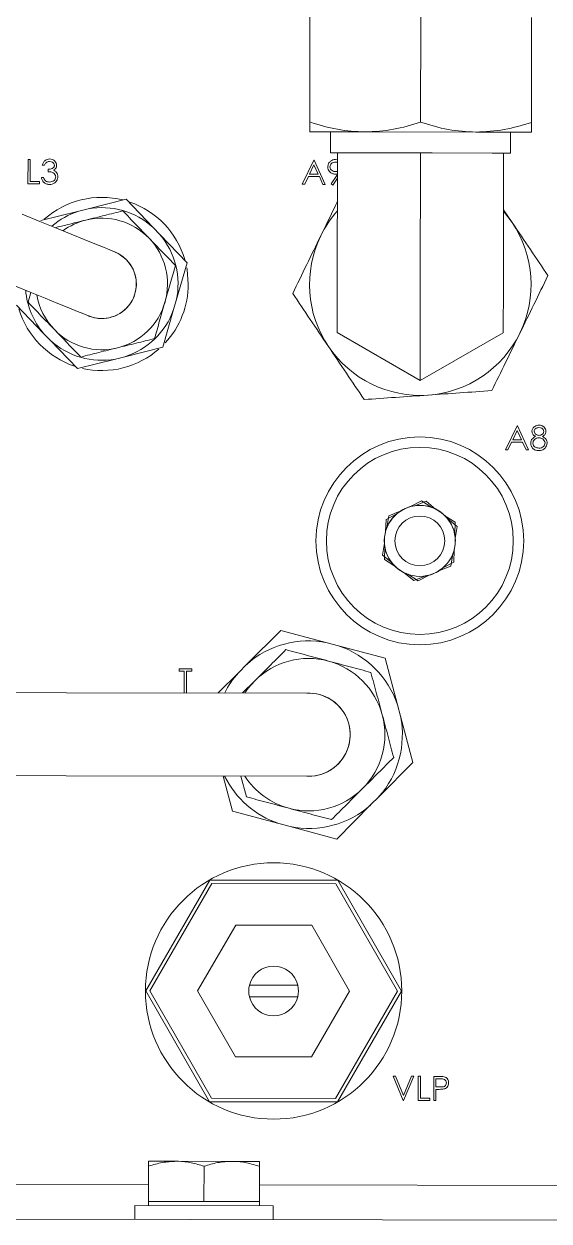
# Model space of a CAD drawing. Extents: x 766778 to 845620, y 133762 to 209800.
# Drawn here: x 788314.3 to 788390.1, y 190844.4 to 191017.1 of the extents above; entities that cross this region are included whole.
import ezdxf

# ---------------------------------------------------------------- set-up
doc = ezdxf.new("R2010")
doc.units = 0
doc.header["$MEASUREMENT"] = 0
doc.layers.get('0').update_dxf_attribs({"color": 1, "linetype": 'CONTINUOUS'})

# ---------------------------------------------------------------- blocks, each defined once
blk = doc.blocks.new('fifui')
at = {"color": 252, "linetype": 'Continuous', "lineweight": 5}
for p, q in [((405073.09, -7991.57), (405073.09, -8006.71)), ((405089.09, -8006.71), (405089.09, -7991.57)), ((405105.09, -7991.57), (405105.09, -8006.71)), ((405081.09, -8008.14), (405073.09, -8008.14)), ((405076.09, -8008.14), (405076.09, -8011.14)), ((405097.09, -8008.14), (405081.09, -8008.14)), ((405105.09, -8008.14), (405097.09, -8008.14)), ((405102.09, -8011.14), (405102.09, -8008.14)), ((405077.09, -8011.14), (405076.09, -8011.14)), ((405077.09, -8030.14), (405077.09, -8011.14)), ((405077.09, -8011.14), (405078.76, -8011.14)), ((405078.76, -8011.14), (405087.42, -8011.14)), ((405089.09, -8011.14), (405087.42, -8011.14)), ((405089.09, -8011.14), (405089.09, -8030.14)), ((405090.76, -8011.14), (405089.09, -8011.14)), ((405099.42, -8011.14), (405090.76, -8011.14)), ((405101.09, -8011.14), (405099.42, -8011.14)), ((405101.09, -8011.14), (405101.09, -8030.14)), ((405102.09, -8011.14), (405101.09, -8011.14)), ((405032.41, -8012.21), (405032.73, -8012.21)), ((405032.41, -8015.71), (405032.41, -8012.21)), ((405032.73, -8012.21), (405032.73, -8015.35)), ((405034.79, -8013.02), (405034.48, -8013.02)), ((405072.03, -8015.71), (405073.69, -8012.21)), ((405073.71, -8012.89), (405073.07, -8014.23)), ((405073.69, -8012.21), (405073.73, -8012.21)), ((405074.32, -8014.23), (405073.71, -8012.89)), ((405073.73, -8012.21), (405075.35, -8015.71)), ((405076.82, -8012.12), (405077.09, -8012.18)), ((405034.34, -8014.77), (405034.66, -8014.77)), ((405035.33, -8013.96), (405035.33, -8013.6)), ((405072.9, -8014.59), (405072.37, -8015.71)), ((405074.49, -8014.59), (405072.9, -8014.59)), ((405073.07, -8014.23), (405074.32, -8014.23)), ((405075.01, -8015.71), (405074.49, -8014.59)), ((405076.17, -8015.63), (405077.09, -8014.28)), ((405077.09, -8014.82), (405076.43, -8015.8)), ((405076.84, -8013.87), (405077.09, -8013.83)), ((405034.07, -8015.71), (405032.41, -8015.71)), ((405032.73, -8015.35), (405034.07, -8015.35)), ((405034.07, -8015.35), (405034.07, -8015.71)), ((405072.37, -8015.71), (405072.03, -8015.71)), ((405075.35, -8015.71), (405075.01, -8015.71)), ((405076.43, -8015.8), (405076.17, -8015.63)), ((405046.58, -8017.92), (405041.1, -8019.3)), ((405050.51, -8021.99), (405046.58, -8017.92)), ((405034.15, -8021.14), (405031.59, -8020.1)), ((405039.75, -8019.64), (405034.26, -8021.01)), ((405041.1, -8019.3), (405039.75, -8019.64)), ((405102.34, -8021.17), (405101.09, -8019.32)), ((405102.34, -8021.17), (405101.09, -8019.55)), ((405036.52, -8022.09), (405034.15, -8021.14)), ((405038.65, -8022.96), (405036.52, -8022.09)), ((405051.48, -8022.99), (405050.51, -8021.99)), ((405040.52, -8023.71), (405038.65, -8022.96)), ((405042.08, -8024.34), (405040.52, -8023.71)), ((405055.42, -8027.05), (405051.48, -8022.99)), ((405043.33, -8024.85), (405042.08, -8024.34)), ((405044.23, -8025.21), (405043.33, -8024.85)), ((405044.78, -8025.44), (405044.23, -8025.21)), ((405044.97, -8025.51), (405044.78, -8025.44)), ((405045.54, -8025.79), (405044.97, -8025.51)), ((405046.62, -8026.61), (405045.54, -8025.79)), ((405053.86, -8032.49), (405055.42, -8027.05)), ((405055.41, -8028.03), (405055.37, -8027.78)), ((405055.59, -8030.14), (405055.41, -8028.03)), ((405030.41, -8030.39), (405032.78, -8031.35)), ((405077.09, -8037.07), (405077.09, -8030.14)), ((405089.09, -8030.14), (405089.09, -8043.99)), ((405101.09, -8030.14), (405101.09, -8037.07)), ((405032.86, -8031.38), (405032.45, -8032.8)), ((405032.78, -8031.35), (405034.91, -8032.21)), ((405034.91, -8032.21), (405036.77, -8032.96)), ((405030.77, -8033.22), (405034.71, -8037.29)), ((405036.77, -8032.96), (405038.34, -8033.6)), ((405038.34, -8033.6), (405039.59, -8034.1)), ((405039.59, -8034.1), (405040.49, -8034.47)), ((405051.93, -8039.26), (405053.48, -8033.83)), ((405053.48, -8033.83), (405053.86, -8032.49)), ((405040.49, -8034.47), (405041.04, -8034.69)), ((405041.04, -8034.69), (405041.22, -8034.76)), ((405034.71, -8037.29), (405035.67, -8038.29)), ((405089.09, -8043.99), (405077.09, -8037.07)), ((405101.09, -8037.07), (405089.09, -8043.99)), ((405035.67, -8038.29), (405039.61, -8042.35)), ((405046.44, -8040.64), (405051.93, -8039.26)), ((405039.61, -8042.35), (405045.09, -8040.98)), ((405045.09, -8040.98), (405046.44, -8040.64)), ((405101.44, -8053.99), (405103.1, -8050.49)), ((405103.12, -8051.17), (405102.48, -8052.51)), ((405103.1, -8050.49), (405103.14, -8050.49)), ((405103.73, -8052.51), (405103.12, -8051.17)), ((405103.14, -8050.49), (405104.76, -8053.99)), ((405102.31, -8052.87), (405101.78, -8053.99)), ((405103.9, -8052.87), (405102.31, -8052.87)), ((405102.48, -8052.51), (405103.73, -8052.51)), ((405104.42, -8053.99), (405103.9, -8052.87)), ((405101.78, -8053.99), (405101.44, -8053.99)), ((405104.76, -8053.99), (405104.42, -8053.99)), ((405087.75, -8062.19), (405089.31, -8061.37)), ((405088.34, -8062.07), (405089.98, -8061.43)), ((405089.31, -8061.37), (405090.8, -8062.3)), ((405089.98, -8061.43), (405091.36, -8062.54)), ((405084.2, -8064.07), (405085.76, -8063.25)), ((405084.33, -8065.26), (405084.6, -8063.52)), ((405084.6, -8063.52), (405086.24, -8062.88)), ((405092.7, -8063.5), (405094.2, -8064.44)), ((405084.14, -8065.83), (405084.2, -8064.07)), ((405093.11, -8063.95), (405094.48, -8065.06)), ((405094.2, -8064.44), (405094.13, -8066.2)), ((405094.48, -8065.06), (405094.21, -8066.8)), ((405075.6, -8066.09), (405075.63, -8066.09)), ((405075.57, -8067.68), (405075.61, -8067.68)), ((405083.71, -8069.22), (405083.98, -8067.48)), ((405083.99, -8069.84), (405084.06, -8068.08)), ((405094.05, -8068.45), (405093.99, -8070.21)), ((405085.08, -8070.33), (405083.71, -8069.22)), ((405085.48, -8070.78), (405083.99, -8069.84)), ((405093.99, -8070.21), (405092.43, -8071.03)), ((405093.86, -8069.02), (405093.59, -8070.76)), ((405088.21, -8072.84), (405086.83, -8071.74)), ((405088.88, -8072.91), (405087.39, -8071.97)), ((405089.85, -8072.21), (405088.21, -8072.84)), ((405090.44, -8072.08), (405088.88, -8072.91)), ((405093.59, -8070.76), (405091.95, -8071.4)), ((405069.03, -8080.09), (405064.13, -8085)), ((405075.74, -8081.87), (405069.03, -8080.09)), ((405077.39, -8082.31), (405075.74, -8081.87)), ((405084.1, -8084.09), (405077.39, -8082.31)), ((405085.91, -8090.8), (405084.1, -8084.09)), ((405054.35, -8085.66), (405056.18, -8085.66)), ((405054.35, -8086.02), (405054.35, -8085.66)), ((405055.11, -8086.02), (405054.35, -8086.02)), ((405055.11, -8089.14), (405055.11, -8086.02)), ((405055.42, -8086.02), (405055.42, -8089.14)), ((405056.18, -8086.02), (405055.42, -8086.02)), ((405056.18, -8085.66), (405056.18, -8086.02)), ((405064.13, -8085), (405062.93, -8086.21)), ((405062.93, -8086.21), (405060.01, -8089.14)), ((405065.3, -8087.37), (405063.54, -8089.14)), ((405065.3, -8087.37), (405064.36, -8088.46)), ((405038.09, -8089.14), (405023.09, -8089.14)), ((405073.09, -8089.14), (405038.09, -8089.14)), ((405064.36, -8088.46), (405063.87, -8089.14)), ((405086.35, -8092.44), (405085.91, -8090.8)), ((405088.16, -8099.14), (405086.35, -8092.44)), ((405083.26, -8104.06), (405088.16, -8099.14)), ((405023.09, -8101.13), (405038.09, -8101.13)), ((405038.09, -8101.13), (405073.09, -8101.13)), ((405060.73, -8101.13), (405062.09, -8106.18)), ((405063.32, -8101.13), (405064.13, -8104.14)), ((405082.05, -8105.27), (405083.26, -8104.06)), ((405062.09, -8106.18), (405068.8, -8107.96)), ((405077.16, -8110.19), (405082.05, -8105.27)), ((405068.8, -8107.96), (405070.45, -8108.4)), ((405070.45, -8108.4), (405077.16, -8110.19)), ((405058.86, -8116.14), (405049.62, -8132.14)), ((405059.15, -8116.64), (405050.2, -8132.14)), ((405077.33, -8116.14), (405058.86, -8116.14)), ((405077.04, -8116.64), (405059.15, -8116.64)), ((405085.99, -8132.14), (405077.04, -8116.64)), ((405086.57, -8132.14), (405077.33, -8116.14)), ((405062.61, -8122.64), (405057.12, -8132.14)), ((405073.58, -8122.64), (405062.61, -8122.64)), ((405079.06, -8132.14), (405073.58, -8122.64)), ((405049.62, -8132.14), (405058.86, -8148.14)), ((405050.2, -8132.14), (405059.15, -8147.64)), ((405057.12, -8132.14), (405062.61, -8141.64)), ((405071.59, -8131.3), (405064.6, -8131.3)), ((405073.58, -8141.64), (405079.06, -8132.14)), ((405077.04, -8147.64), (405085.99, -8132.14)), ((405077.33, -8148.14), (405086.57, -8132.14)), ((405064.6, -8132.97), (405071.59, -8132.97)), ((405062.61, -8141.64), (405073.58, -8141.64)), ((405085.36, -8144.42), (405085.7, -8144.42)), ((405086.84, -8147.92), (405085.36, -8144.42)), ((405085.7, -8144.42), (405086.86, -8147.17)), ((405086.86, -8147.17), (405088.03, -8144.42)), ((405088.37, -8144.42), (405086.89, -8147.92)), ((405088.03, -8144.42), (405088.37, -8144.42)), ((405089, -8144.42), (405089.31, -8144.42)), ((405089, -8147.92), (405089, -8144.42)), ((405089.31, -8144.42), (405089.31, -8147.56)), ((405091.24, -8144.42), (405091.93, -8144.42)), ((405091.24, -8147.92), (405091.24, -8144.42)), ((405091.55, -8144.77), (405091.55, -8145.94)), ((405092.19, -8144.77), (405091.55, -8144.77)), ((405091.55, -8145.94), (405092.17, -8145.95)), ((405091.55, -8146.3), (405091.55, -8147.92)), ((405091.8, -8146.3), (405091.55, -8146.3)), ((405058.86, -8148.14), (405077.33, -8148.14)), ((405059.15, -8147.64), (405077.04, -8147.64)), ((405086.89, -8147.92), (405086.84, -8147.92)), ((405090.66, -8147.92), (405089, -8147.92)), ((405089.31, -8147.56), (405090.66, -8147.56)), ((405090.66, -8147.56), (405090.66, -8147.92)), ((405091.55, -8147.92), (405091.24, -8147.92)), ((405054.09, -8156.74), (405050.09, -8156.74)), ((405062.09, -8156.74), (405054.09, -8156.74)), ((405066.09, -8156.74), (405062.09, -8156.74)), ((405050.09, -8162.54), (405050.09, -8157.45)), ((405058.09, -8162.54), (405058.09, -8157.45)), ((405066.09, -8162.54), (405066.09, -8157.45)), ((405001.09, -8160.14), (405050.09, -8160.14)), ((405066.09, -8160.14), (405115.09, -8160.14)), ((405048.09, -8163.14), (405048.09, -8165.14)), ((405048.09, -8163.14), (405068.09, -8163.14)), ((405050.09, -8162.54), (405050.09, -8163.14)), ((405054.09, -8162.54), (405050.09, -8162.54)), ((405058.09, -8162.54), (405054.09, -8162.54)), ((405062.09, -8162.54), (405058.09, -8162.54)), ((405066.09, -8162.54), (405062.09, -8162.54)), ((405066.09, -8163.14), (405066.09, -8162.54)), ((405068.09, -8165.14), (405068.09, -8163.14)), ((404994.09, -8165.14), (405188.09, -8165.14))]:
    blk.add_line(p, q, dxfattribs=at)
for centre, radius in [((405089.09, -8067.14), 15), ((405089.09, -8067.14), 13.5), ((405089.09, -8067.14), 5.12), ((405089.09, -8067.14), 3.59), ((405068.09, -8132.14), 18.5)]:
    blk.add_circle(centre, radius, dxfattribs=at)
for centre, radius, start, end in [((405043.09, -8030.14), 12.5, 75.9429, 131.6544), ((405043.09, -8030.14), 12.5, 16.4212, 71.1128), ((405043.09, -8030.14), 11.02, 107.6843, 131.0401), ((405043.09, -8030.14), 11.02, 47.6843, 100.4429), ((405089.09, -8030.14), 16, 138.5904, 154.0911), ((405043.09, -8030.14), 9.5, 104.0636, 126.2717), ((405043.09, -8030.14), 9.5, 44.0636, 104.0636), ((405089.09, -8030.14), 16, 334.0911, 34.0911), ((405043.09, -8030.14), 9.5, 344.0636, 44.0636), ((405043.09, -8030.14), 11.02, 347.6843, 40.4429), ((405089.09, -8030.14), 16, 154.0911, 214.0911), ((405043.09, -8030.14), 5, 284.0636, 71.3846), ((405043.09, -8030.14), 4.99, 247.9655, 45), ((405043.09, -8030.14), 12.5, 317.2433, 0), ((405043.09, -8030.14), 11.02, 184.8909, 220.4429), ((405043.09, -8030.14), 9.5, 189.6593, 224.0636), ((405043.09, -8030.14), 12.5, 196.9073, 251.8249), ((405043.09, -8030.14), 9.5, 284.0636, 344.0636), ((405043.09, -8030.14), 11.02, 287.6843, 340.4429), ((405043.09, -8030.14), 5, 244.5464, 284.0636), ((405043.09, -8030.14), 9.5, 224.0636, 284.0636), ((405089.09, -8030.14), 16, 274.0911, 334.0911), ((405043.09, -8030.14), 11.02, 227.6843, 280.4429), ((405089.09, -8030.14), 16, 214.0911, 274.0911), ((405043.09, -8030.14), 12.5, 257.2023, 311.4058), ((405089.09, -8067.14), 5.13, 130.5774, 158.4591), ((405089.09, -8067.14), 5.12, 105.2166, 130.5774), ((405089.09, -8067.14), 5.12, 98.4591, 123.8198), ((405089.09, -8067.14), 5.13, 70.0339, 98.4591), ((405089.09, -8067.14), 5.13, 70.5774, 98.4591), ((405089.09, -8067.14), 5.13, 45.2166, 70.5774), ((405089.09, -8067.14), 5.12, 38.4591, 63.8198), ((405089.09, -8067.14), 5.13, 158.4591, 183.8198), ((405089.09, -8067.14), 5.13, 10.5774, 38.4591), ((405089.09, -8067.14), 5.13, 165.2166, 190.5774), ((405089.09, -8067.14), 5.13, 338.4591, 3.8198), ((405089.09, -8067.14), 5.13, 345.2166, 10.5774), ((405089.09, -8067.14), 5.13, 190.5774, 218.4591), ((405089.09, -8067.14), 5.13, 218.4591, 243.8198), ((405089.09, -8067.14), 5.13, 225.2166, 250.5774), ((405089.09, -8067.14), 5.13, 278.4591, 303.8198), ((405089.09, -8067.14), 5.13, 285.2166, 310.5774), ((405073.09, -8095.14), 13.53, 78.7255, 131.4841), ((405073.09, -8095.14), 13.53, 18.7255, 71.4841), ((405073.09, -8095.14), 11, 75.1048, 135.1048), ((405073.09, -8095.14), 11, 15.1048, 75.1048), ((405073.09, -8095.14), 13.53, 138.7255, 153.6954), ((405073.09, -8095.14), 6, 315.1048, 92.4757), ((405073.09, -8095.14), 5.99, 45, 90), ((405073.09, -8095.14), 5.99, 270, 45), ((405073.09, -8095.14), 11, 315.1048, 15.1048), ((405073.09, -8095.14), 13.53, 318.7255, 11.4841), ((405073.09, -8095.14), 6, 267.5243, 315.1048), ((405073.09, -8095.14), 13.53, 206.3046, 251.4841), ((405073.09, -8095.14), 11, 213.0209, 255.1048), ((405073.09, -8095.14), 11, 255.1048, 315.1048), ((405073.09, -8095.14), 13.53, 258.7255, 311.4841), ((405068.09, -8132.14), 3.59, 13.4693, 166.5307), ((405068.09, -8132.14), 3.59, 166.5307, 193.4693), ((405068.09, -8132.14), 3.59, 346.5307, 13.4693), ((405068.09, -8132.14), 3.59, 193.4693, 346.5307)]:
    blk.add_arc(centre, radius, start, end, dxfattribs=at)
for points, knots in [([(405081.09, -8008.14), (405079.75, -8008.07), (405077.04, -8007.92), (405074.42, -8007.12), (405073.09, -8006.71)], [0, 0, 0, 0, 0.49451, 1, 1, 1, 1]), ([(405073.09, -8006.71), (405073.09, -8007.11), (405073.09, -8007.91), (405073.09, -8008.06), (405073.09, -8008.14)], [0, 0, 0, 0, 0.495458, 1, 1, 1, 1]), ([(405089.09, -8006.71), (405087.8, -8007.11), (405085.17, -8007.91), (405082.46, -8008.06), (405081.09, -8008.14)], [0, 0, 0, 0, 0.495458, 1, 1, 1, 1]), ([(405097.09, -8008.14), (405095.75, -8008.07), (405093.04, -8007.92), (405090.42, -8007.12), (405089.09, -8006.71)], [0, 0, 0, 0, 0.49451, 1, 1, 1, 1]), ([(405105.09, -8006.71), (405103.8, -8007.11), (405101.17, -8007.91), (405098.46, -8008.06), (405097.09, -8008.14)], [0, 0, 0, 0, 0.495458, 1, 1, 1, 1]), ([(405105.09, -8008.14), (405105.09, -8008.07), (405105.09, -8007.92), (405105.09, -8007.12), (405105.09, -8006.71)], [0, 0, 0, 0, 0.49451, 1, 1, 1, 1]), ([(405034.48, -8013.02), (405034.52, -8012.88), (405034.6, -8012.61), (405034.87, -8012.32), (405035.19, -8012.15), (405035.41, -8012.13), (405035.52, -8012.12)], [0, 0, 0, 0, 0.280276, 0.559684, 0.779733, 1, 1, 1, 1]), ([(405035.52, -8012.48), (405035.43, -8012.49), (405035.25, -8012.5), (405034.96, -8012.68), (405034.86, -8012.89), (405034.79, -8013.02)], [0, 0, 0, 0, 0.2806347, 0.5603849, 1, 1, 1, 1]), ([(405035.33, -8013.6), (405035.53, -8013.58), (405035.82, -8013.56), (405036.11, -8013.35), (405036.21, -8013.18), (405036.22, -8013.08), (405036.23, -8013.03)], [0, 0, 0, 0, 0.499409, 0.749015, 0.874549, 1, 1, 1, 1]), ([(405035.52, -8012.12), (405035.66, -8012.14), (405035.94, -8012.17), (405036.28, -8012.39), (405036.5, -8012.7), (405036.53, -8012.92), (405036.54, -8013.03)], [0, 0, 0, 0, 0.280078, 0.559853, 0.780106, 1, 1, 1, 1]), ([(405036.23, -8013.03), (405036.21, -8012.94), (405036.17, -8012.75), (405035.91, -8012.53), (405035.67, -8012.5), (405035.52, -8012.48)], [0, 0, 0, 0, 0.278858, 0.560086, 1, 1, 1, 1]), ([(405036.54, -8013.03), (405036.54, -8013.11), (405036.52, -8013.27), (405036.4, -8013.54), (405036.23, -8013.67), (405036.13, -8013.75)], [0, 0, 0, 0, 0.28052, 0.560787, 1, 1, 1, 1]), ([(405075.71, -8013.19), (405075.73, -8013.03), (405075.77, -8012.71), (405076.07, -8012.36), (405076.44, -8012.16), (405076.7, -8012.13), (405076.82, -8012.12)], [0, 0, 0, 0, 0.279528, 0.558843, 0.779447, 1, 1, 1, 1]), ([(405076.78, -8014.23), (405076.62, -8014.21), (405076.31, -8014.18), (405075.96, -8013.9), (405075.74, -8013.56), (405075.72, -8013.32), (405075.71, -8013.19)], [0, 0, 0, 0, 0.279818, 0.559485, 0.779638, 1, 1, 1, 1]), ([(405076.81, -8012.48), (405076.7, -8012.49), (405076.48, -8012.51), (405076.22, -8012.69), (405076.05, -8012.92), (405076.03, -8013.09), (405076.02, -8013.18)], [0, 0, 0, 0, 0.280094, 0.560019, 0.780141, 1, 1, 1, 1]), ([(405076.02, -8013.18), (405076.04, -8013.29), (405076.08, -8013.51), (405076.32, -8013.73), (405076.58, -8013.85), (405076.75, -8013.86), (405076.84, -8013.87)], [0, 0, 0, 0, 0.278475, 0.558428, 0.779098, 1, 1, 1, 1]), ([(405077.09, -8012.53), (405077.08, -8012.53), (405076.99, -8012.48), (405076.89, -8012.48), (405076.81, -8012.48)], [0, 0, 0, 0, 0.13181, 1, 1, 1, 1]), ([(405035.51, -8015.8), (405035.35, -8015.79), (405035.03, -8015.76), (405034.65, -8015.49), (405034.43, -8015.14), (405034.37, -8014.89), (405034.34, -8014.77)], [0, 0, 0, 0, 0.279897, 0.558988, 0.779261, 1, 1, 1, 1]), ([(405034.66, -8014.77), (405034.69, -8014.87), (405034.75, -8015.05), (405034.87, -8015.19), (405034.93, -8015.25)], [0, 0, 0, 0, 0.560698, 1, 1, 1, 1]), ([(405036.41, -8014.7), (405036.4, -8014.64), (405036.39, -8014.52), (405036.28, -8014.3), (405035.96, -8014), (405035.58, -8013.97), (405035.33, -8013.96)], [0, 0, 0, 0, 0.125577, 0.251182, 0.500602, 1, 1, 1, 1]), ([(405036.72, -8014.67), (405036.7, -8014.84), (405036.65, -8015.19), (405036.32, -8015.56), (405035.92, -8015.77), (405035.65, -8015.79), (405035.51, -8015.8)], [0, 0, 0, 0, 0.279314, 0.558852, 0.779288, 1, 1, 1, 1]), ([(405035.52, -8015.44), (405035.64, -8015.43), (405035.88, -8015.42), (405036.17, -8015.24), (405036.37, -8014.99), (405036.4, -8014.8), (405036.41, -8014.7)], [0, 0, 0, 0, 0.280601, 0.560155, 0.780303, 1, 1, 1, 1]), ([(405036.13, -8013.75), (405036.21, -8013.79), (405036.36, -8013.87), (405036.47, -8013.99), (405036.51, -8014.05)], [0, 0, 0, 0, 0.5597859, 1, 1, 1, 1]), ([(405036.51, -8014.05), (405036.58, -8014.16), (405036.7, -8014.35), (405036.71, -8014.57), (405036.72, -8014.67)], [0, 0, 0, 0, 0.55942, 1, 1, 1, 1]), ([(405077.09, -8014.21), (405077.04, -8014.21), (405076.94, -8014.23), (405076.83, -8014.23), (405076.78, -8014.23)], [0, 0, 0, 0, 0.484751, 1, 1, 1, 1]), ([(405034.93, -8015.25), (405035.03, -8015.32), (405035.21, -8015.43), (405035.42, -8015.44), (405035.52, -8015.44)], [0, 0, 0, 0, 0.558758, 1, 1, 1, 1]), ([(405077.09, -8018.22), (405076.98, -8018.45), (405076.2, -8020.06), (405075.4, -8021.72), (405074.7, -8023.15)], [0, 0, 0, 0, 0.141914, 1, 1, 1, 1]), ([(405046.11, -8019.59), (405045.24, -8019.81), (405043.5, -8020.24), (405041.7, -8020.69), (405040.79, -8020.92)], [0, 0, 0, 0, 0.495459, 1, 1, 1, 1]), ([(405049.92, -8023.53), (405049.28, -8022.87), (405047.99, -8021.53), (405046.74, -8020.24), (405046.11, -8019.59)], [0, 0, 0, 0, 0.4945107, 1, 1, 1, 1]), ([(405040.79, -8020.92), (405039.89, -8021.15), (405038.4, -8021.52), (405036.95, -8021.88), (405036.37, -8022.03)], [0, 0, 0, 0, 0.5964986, 1, 1, 1, 1]), ([(405107.52, -8028.82), (405106.68, -8027.58), (405104.98, -8025.07), (405103.23, -8022.48), (405102.34, -8021.17)], [0, 0, 0, 0, 0.495457, 1, 1, 1, 1]), ([(405053.74, -8027.47), (405053.12, -8026.83), (405051.87, -8025.54), (405050.57, -8024.2), (405049.92, -8023.53)], [0, 0, 0, 0, 0.495456, 1, 1, 1, 1]), ([(405074.7, -8023.15), (405074.03, -8024.54), (405072.66, -8027.35), (405071.34, -8030.08), (405070.67, -8031.46)], [0, 0, 0, 0, 0.494509, 1, 1, 1, 1]), ([(405052.23, -8032.75), (405052.48, -8031.86), (405052.99, -8030.08), (405053.49, -8028.35), (405053.74, -8027.47)], [0, 0, 0, 0, 0.4945082, 1, 1, 1, 1]), ([(405103.49, -8037.13), (405104.16, -8035.74), (405105.53, -8032.92), (405106.85, -8030.2), (405107.52, -8028.82)], [0, 0, 0, 0, 0.494511, 1, 1, 1, 1]), ([(405070.67, -8031.46), (405071.51, -8032.7), (405073.2, -8035.21), (405074.96, -8037.8), (405075.84, -8039.11)], [0, 0, 0, 0, 0.495459, 1, 1, 1, 1]), ([(405032.45, -8032.8), (405033.07, -8033.44), (405034.32, -8034.74), (405035.62, -8036.07), (405036.27, -8036.74)], [0, 0, 0, 0, 0.49546, 1, 1, 1, 1]), ([(405050.72, -8038.02), (405050.97, -8037.16), (405051.46, -8035.43), (405051.97, -8033.65), (405052.23, -8032.75)], [0, 0, 0, 0, 0.495457, 1, 1, 1, 1]), ([(405036.27, -8036.74), (405036.91, -8037.4), (405038.2, -8038.74), (405039.45, -8040.03), (405040.08, -8040.69)], [0, 0, 0, 0, 0.4945107, 1, 1, 1, 1]), ([(405099.45, -8045.44), (405100.11, -8044.09), (405101.43, -8041.36), (405102.8, -8038.55), (405103.49, -8037.13)], [0, 0, 0, 0, 0.495459, 1, 1, 1, 1]), ([(405040.08, -8040.69), (405040.95, -8040.47), (405042.69, -8040.03), (405044.49, -8039.58), (405045.4, -8039.35)], [0, 0, 0, 0, 0.495459, 1, 1, 1, 1]), ([(405045.4, -8039.35), (405046.29, -8039.13), (405048.1, -8038.68), (405049.84, -8038.24), (405050.72, -8038.02)], [0, 0, 0, 0, 0.494511, 1, 1, 1, 1]), ([(405075.84, -8039.11), (405076.71, -8040.39), (405078.47, -8042.98), (405080.16, -8045.49), (405081.02, -8046.76)], [0, 0, 0, 0, 0.494512, 1, 1, 1, 1]), ([(405081.02, -8046.76), (405082.52, -8046.65), (405085.54, -8046.43), (405088.66, -8046.21), (405090.24, -8046.1)], [0, 0, 0, 0, 0.495458, 1, 1, 1, 1]), ([(405090.24, -8046.1), (405091.78, -8045.99), (405094.9, -8045.76), (405097.92, -8045.55), (405099.45, -8045.44)], [0, 0, 0, 0, 0.49451, 1, 1, 1, 1]), ([(405105.25, -8051.3), (405105.28, -8051.16), (405105.33, -8050.88), (405105.61, -8050.59), (405105.94, -8050.43), (405106.17, -8050.41), (405106.28, -8050.4)], [0, 0, 0, 0, 0.2787986, 0.5584519, 0.7791561, 1, 1, 1, 1]), ([(405105.76, -8052.04), (405105.61, -8051.94), (405105.4, -8051.8), (405105.27, -8051.51), (405105.26, -8051.37), (405105.25, -8051.3)], [0, 0, 0, 0, 0.557744, 0.778927, 1, 1, 1, 1]), ([(405106.26, -8050.76), (405106.17, -8050.77), (405105.98, -8050.78), (405105.76, -8050.91), (405105.6, -8051.09), (405105.58, -8051.23), (405105.57, -8051.3)], [0, 0, 0, 0, 0.280643, 0.560571, 0.78062, 1, 1, 1, 1]), ([(405105.57, -8051.3), (405105.59, -8051.4), (405105.62, -8051.58), (405105.83, -8051.76), (405106.05, -8051.86), (405106.2, -8051.88), (405106.27, -8051.88)], [0, 0, 0, 0, 0.277718, 0.558219, 0.779073, 1, 1, 1, 1]), ([(405106.96, -8051.3), (405106.94, -8051.21), (405106.9, -8051.03), (405106.64, -8050.79), (405106.4, -8050.77), (405106.26, -8050.76)], [0, 0, 0, 0, 0.278973, 0.55992, 1, 1, 1, 1]), ([(405106.27, -8051.88), (405106.37, -8051.87), (405106.55, -8051.85), (405106.78, -8051.71), (405106.92, -8051.51), (405106.95, -8051.37), (405106.96, -8051.3)], [0, 0, 0, 0, 0.280234, 0.56013, 0.780437, 1, 1, 1, 1]), ([(405106.28, -8050.4), (405106.42, -8050.42), (405106.7, -8050.45), (405107.02, -8050.68), (405107.23, -8050.98), (405107.26, -8051.2), (405107.27, -8051.31)], [0, 0, 0, 0, 0.2799321, 0.5596324, 0.7799504, 1, 1, 1, 1]), ([(405107.27, -8051.31), (405107.26, -8051.4), (405107.25, -8051.57), (405107.08, -8051.85), (405106.89, -8051.97), (405106.77, -8052.04)], [0, 0, 0, 0, 0.2801799, 0.5602617, 1, 1, 1, 1]), ([(405105.07, -8053), (405105.08, -8052.88), (405105.11, -8052.65), (405105.34, -8052.29), (405105.6, -8052.13), (405105.76, -8052.04)], [0, 0, 0, 0, 0.279983, 0.559895, 1, 1, 1, 1]), ([(405106.26, -8054.08), (405106.09, -8054.07), (405105.75, -8054.05), (405105.35, -8053.76), (405105.12, -8053.39), (405105.09, -8053.13), (405105.07, -8053)], [0, 0, 0, 0, 0.2805413, 0.5592648, 0.77981, 1, 1, 1, 1]), ([(405106.28, -8052.24), (405106.16, -8052.25), (405105.91, -8052.27), (405105.62, -8052.47), (405105.42, -8052.72), (405105.4, -8052.91), (405105.39, -8053.01)], [0, 0, 0, 0, 0.2802827, 0.5601442, 0.7803008, 1, 1, 1, 1]), ([(405105.39, -8053.01), (405105.41, -8053.13), (405105.45, -8053.36), (405105.77, -8053.67), (405106.07, -8053.7), (405106.26, -8053.72)], [0, 0, 0, 0, 0.279851, 0.5602133, 1, 1, 1, 1]), ([(405106.26, -8053.72), (405106.38, -8053.71), (405106.62, -8053.7), (405106.91, -8053.51), (405107.1, -8053.26), (405107.12, -8053.07), (405107.14, -8052.98)], [0, 0, 0, 0, 0.280605, 0.559965, 0.780184, 1, 1, 1, 1]), ([(405107.14, -8052.98), (405107.12, -8052.86), (405107.07, -8052.63), (405106.83, -8052.4), (405106.56, -8052.26), (405106.37, -8052.25), (405106.28, -8052.24)], [0, 0, 0, 0, 0.278302, 0.558509, 0.779143, 1, 1, 1, 1]), ([(405106.77, -8052.04), (405106.97, -8052.16), (405107.25, -8052.33), (405107.43, -8052.7), (405107.44, -8052.88), (405107.45, -8052.97)], [0, 0, 0, 0, 0.55828, 0.779081, 1, 1, 1, 1]), ([(405107.45, -8052.97), (405107.44, -8053.12), (405107.41, -8053.39), (405107.25, -8053.6), (405107.19, -8053.7)], [0, 0, 0, 0, 0.559369, 1, 1, 1, 1]), ([(405107.19, -8053.7), (405107.03, -8053.82), (405106.76, -8054.05), (405106.41, -8054.07), (405106.26, -8054.08)], [0, 0, 0, 0, 0.557758, 1, 1, 1, 1]), ([(405102.59, -8067.63), (405102.59, -8067.62), (405102.59, -8067.57), (405102.59, -8067.5), (405102.59, -8067.43), (405102.59, -8067.42), (405102.59, -8067.42)], [0, 0, 0, 0, 0.073589, 0.398899, 0.722916, 1, 1, 1, 1]), ([(405069.78, -8082.87), (405069.06, -8083.61), (405067.59, -8085.08), (405066.07, -8086.6), (405065.3, -8087.37)], [0, 0, 0, 0, 0.495457, 1, 1, 1, 1]), ([(405075.92, -8084.51), (405074.89, -8084.23), (405072.81, -8083.68), (405070.8, -8083.15), (405069.78, -8082.87)], [0, 0, 0, 0, 0.4945106, 1, 1, 1, 1]), ([(405082.06, -8086.14), (405081.06, -8085.87), (405079.05, -8085.34), (405076.97, -8084.79), (405075.92, -8084.51)], [0, 0, 0, 0, 0.49546, 1, 1, 1, 1]), ([(405083.71, -8092.27), (405083.44, -8091.24), (405082.88, -8089.17), (405082.33, -8087.16), (405082.06, -8086.14)], [0, 0, 0, 0, 0.4945131, 1, 1, 1, 1]), ([(405085.37, -8098.4), (405085.1, -8097.41), (405084.56, -8095.4), (405084, -8093.32), (405083.71, -8092.27)], [0, 0, 0, 0, 0.495461, 1, 1, 1, 1]), ([(405080.89, -8102.9), (405081.64, -8102.15), (405083.16, -8100.62), (405084.63, -8099.15), (405085.37, -8098.4)], [0, 0, 0, 0, 0.494512, 1, 1, 1, 1]), ([(405076.4, -8107.4), (405077.13, -8106.67), (405078.6, -8105.2), (405080.12, -8103.67), (405080.89, -8102.9)], [0, 0, 0, 0, 0.495457, 1, 1, 1, 1]), ([(405064.13, -8104.14), (405065.13, -8104.4), (405067.14, -8104.94), (405069.22, -8105.49), (405070.27, -8105.77)], [0, 0, 0, 0, 0.495458, 1, 1, 1, 1]), ([(405070.27, -8105.77), (405071.3, -8106.04), (405073.37, -8106.59), (405075.39, -8107.13), (405076.4, -8107.4)], [0, 0, 0, 0, 0.49451, 1, 1, 1, 1]), ([(405091.93, -8144.42), (405092.08, -8144.42), (405092.34, -8144.41), (405092.61, -8144.45), (405092.72, -8144.47)], [0, 0, 0, 0, 0.560303, 1, 1, 1, 1]), ([(405093.08, -8145.36), (405093.06, -8145.26), (405093.04, -8145.1), (405092.91, -8144.95), (405092.66, -8144.77), (405092.4, -8144.77), (405092.19, -8144.77)], [0, 0, 0, 0, 0.248958, 0.374724, 0.500388, 1, 1, 1, 1]), ([(405092.72, -8144.47), (405092.83, -8144.51), (405093.04, -8144.58), (405093.26, -8144.82), (405093.38, -8145.09), (405093.39, -8145.27), (405093.39, -8145.35)], [0, 0, 0, 0, 0.279699, 0.559392, 0.779518, 1, 1, 1, 1]), ([(405092.7, -8146.24), (405092.53, -8146.26), (405092.23, -8146.3), (405091.94, -8146.3), (405091.8, -8146.3)], [0, 0, 0, 0, 0.5596874, 1, 1, 1, 1]), ([(405092.17, -8145.95), (405092.38, -8145.95), (405092.65, -8145.95), (405092.91, -8145.78), (405093.04, -8145.62), (405093.06, -8145.46), (405093.08, -8145.36)], [0, 0, 0, 0, 0.499716, 0.625345, 0.751072, 1, 1, 1, 1]), ([(405093.39, -8145.35), (405093.39, -8145.47), (405093.37, -8145.7), (405093.19, -8145.98), (405092.96, -8146.16), (405092.78, -8146.22), (405092.7, -8146.24)], [0, 0, 0, 0, 0.280104, 0.559336, 0.779466, 1, 1, 1, 1]), ([(405050.09, -8157.45), (405050.74, -8157.25), (405052.06, -8156.85), (405053.41, -8156.78), (405054.09, -8156.74)], [0, 0, 0, 0, 0.4954577, 1, 1, 1, 1]), ([(405050.09, -8156.74), (405050.09, -8156.83), (405050.09, -8156.95), (405050.09, -8157.37), (405050.09, -8157.45)], [0, 0, 0, 0, 0.811305, 1, 1, 1, 1]), ([(405054.09, -8156.74), (405054.19, -8156.74), (405054.91, -8156.74), (405056.26, -8156.9), (405057.48, -8157.27), (405058.09, -8157.45)], [0, 0, 0, 0, 0.070082, 0.530785, 1, 1, 1, 1]), ([(405058.09, -8157.45), (405058.74, -8157.25), (405060.06, -8156.85), (405061.41, -8156.78), (405062.09, -8156.74)], [0, 0, 0, 0, 0.49546, 1, 1, 1, 1]), ([(405062.09, -8156.74), (405062.19, -8156.74), (405062.91, -8156.74), (405064.26, -8156.9), (405065.48, -8157.27), (405066.09, -8157.45)], [0, 0, 0, 0, 0.0700856, 0.5307811, 1, 1, 1, 1]), ([(405066.09, -8157.45), (405066.09, -8157.37), (405066.09, -8156.95), (405066.09, -8156.83), (405066.09, -8156.74)], [0, 0, 0, 0, 0.188695, 1, 1, 1, 1])]:
    blk.add_open_spline(points, degree=3, knots=knots, dxfattribs=at)
blk = doc.blocks.new('A$C7EB86452')
at = {"rotation": 352.0000000000881}
blk.add_blockref('fifui', (-398601.24, 63941.46), dxfattribs=at)
blk = doc.blocks.new('ENGINE')
at = {"color": 4, "linetype": 'Continuous', "ltscale": 12, "rotation": 7.698618751251217}
blk.add_blockref('A$C7EB86452', (945855.32, 205857.51), dxfattribs=at)

msp = doc.modelspace()

# ---------------------------------------------------------------- block references
at = {"color": 7, "linetype": 'Continuous', "rotation": 0.1984573570547499}
msp.add_blockref('ENGINE', (-158232.80366, -17964.77499), dxfattribs=at)

doc.saveas('drawing.dxf')
